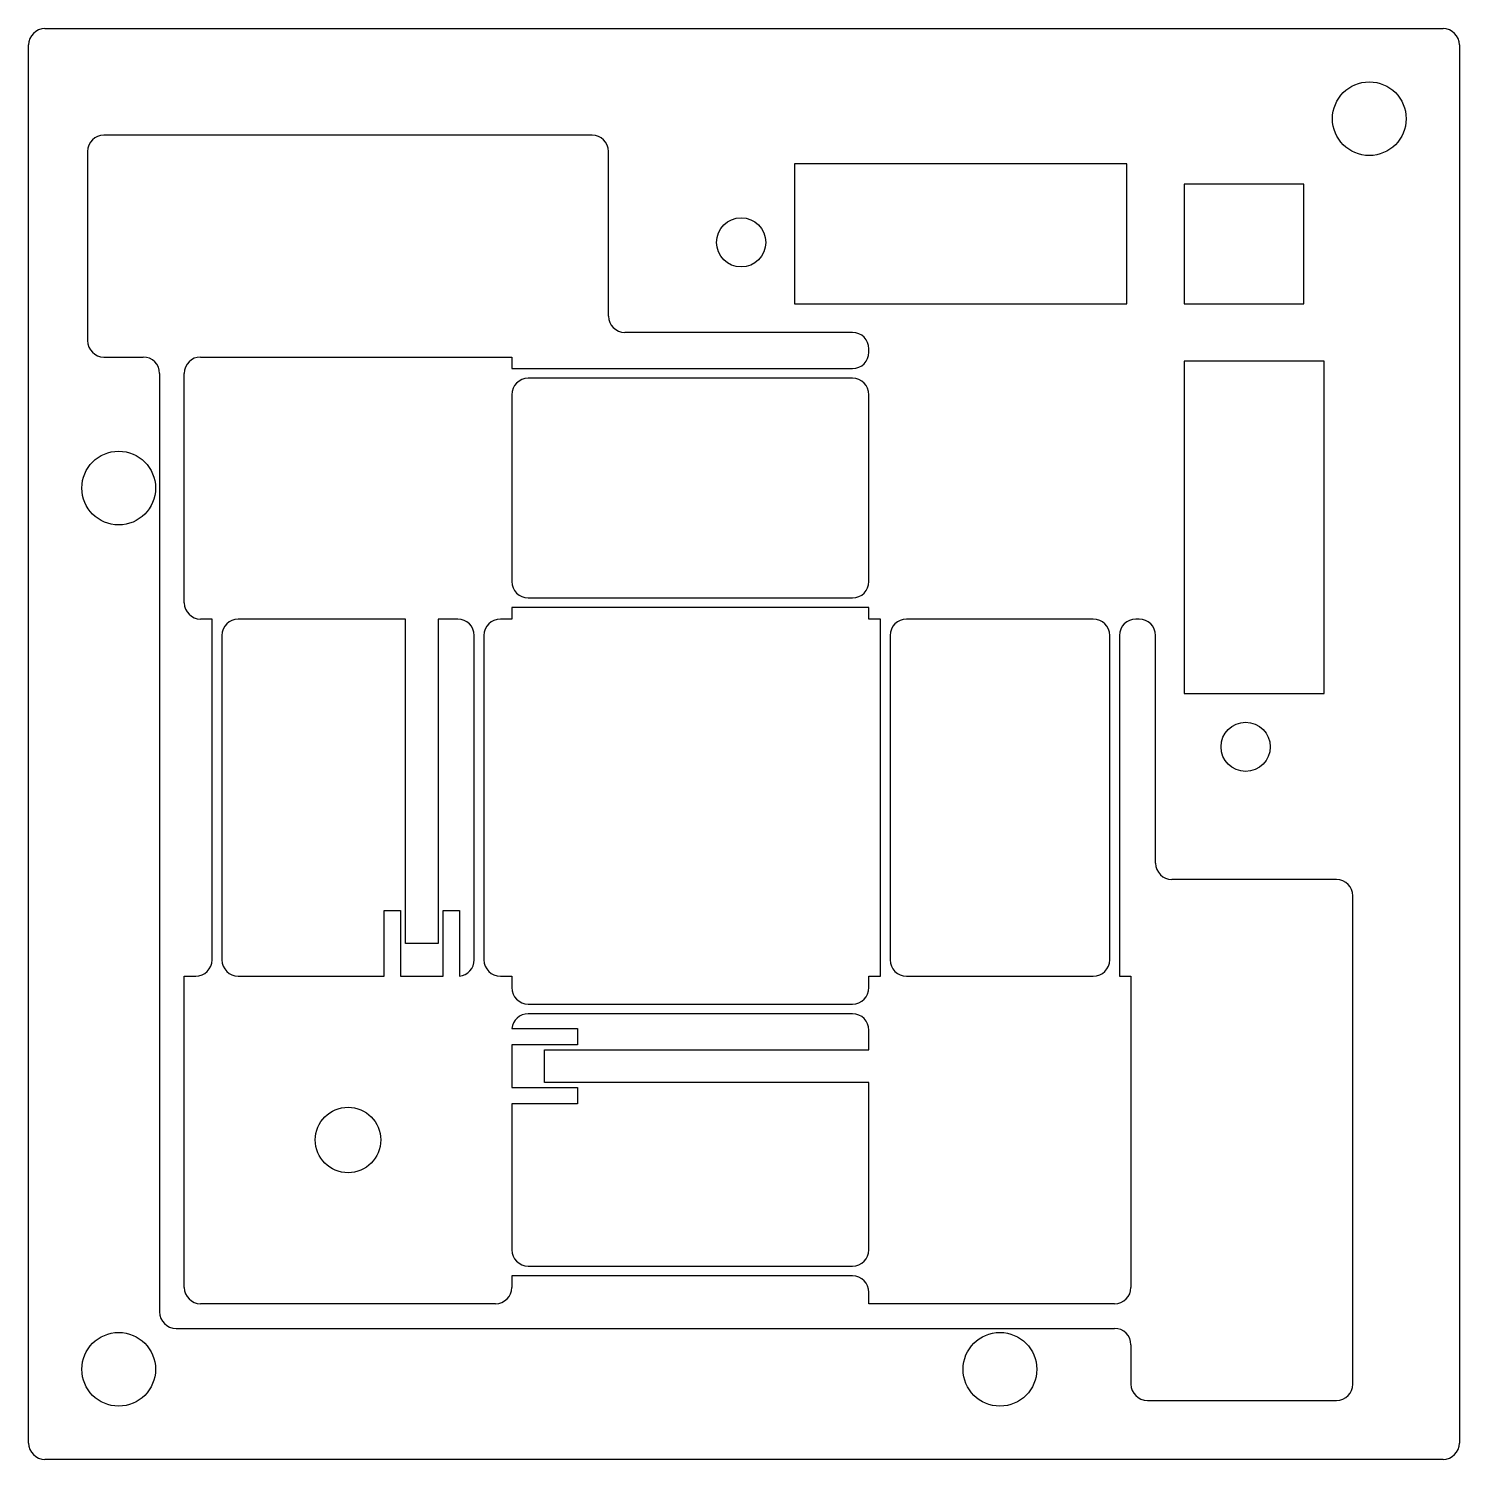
# Model space of a CAD drawing. Header units: millimetres. Extents: x -19.5 to 67.8, y -19.5 to 67.8.
import ezdxf

# ---------------------------------------------------------------- set-up
doc = ezdxf.new("R2010")
doc.units = ezdxf.units.MM

msp = doc.modelspace()

# ---------------------------------------------------------------- linework, layer by layer
for p, q in [((-18.5, 67.85), (66.85, 67.85)), ((-19.5, -18.5), (-19.5, 66.85)), ((67.85, 66.85), (67.85, -18.5)), ((14.9, 61.35), (-14.9, 61.35)), ((-15.9, 60.35), (-15.9, 48.8)), ((15.9, 50.3), (15.9, 60.35)), ((47.55, 59.6), (27.25, 59.6)), ((27.25, 59.6), (27.25, 51.05)), ((47.55, 51.05), (47.55, 59.6)), ((58.35, 58.35), (51.05, 58.35)), ((51.05, 58.35), (51.05, 51.05)), ((58.35, 51.05), (58.35, 58.35)), ((27.25, 51.05), (47.55, 51.05)), ((51.05, 51.05), (58.35, 51.05)), ((30.8, 49.3), (16.9, 49.3)), ((31.8, 48.1), (31.8, 48.3)), ((-14.9, 47.8), (-12.5, 47.8)), ((-9, 47.8), (10, 47.8)), ((10, 47.8), (10, 47.1)), ((59.6, 47.55), (51.05, 47.55)), ((51.05, 47.55), (51.05, 27.25)), ((59.6, 27.25), (59.6, 47.55)), ((-11.5, 46.8), (-11.5, -10.5)), ((-10, 32.8), (-10, 46.8)), ((10, 47.1), (30.8, 47.1)), ((30.8, 46.5), (11, 46.5)), ((10, 45.5), (10, 34.1)), ((31.8, 34.1), (31.8, 45.5)), ((31.8, 32.5), (10, 32.5)), ((10, 32.5), (10, 31.8)), ((11, 33.1), (30.8, 33.1)), ((31.8, 31.8), (31.8, 32.5)), ((-8.3, 31.8), (-9, 31.8)), ((-8.3, 11), (-8.3, 31.8)), ((3.5, 31.8), (-6.7, 31.8)), ((3.5, 12), (3.5, 31.8)), ((6.7, 31.8), (5.5, 31.8)), ((5.5, 31.8), (5.5, 12)), ((10, 31.8), (9.3, 31.8)), ((32.5, 31.8), (31.8, 31.8)), ((32.5, 10), (32.5, 31.8)), ((45.5, 31.8), (34.1, 31.8)), ((48.3, 31.8), (48.1, 31.8)), ((-7.7, 30.8), (-7.7, 11)), ((7.7, 11), (7.7, 30.8)), ((8.3, 30.8), (8.3, 11)), ((33.1, 30.8), (33.1, 11)), ((46.5, 11), (46.5, 30.8)), ((47.1, 30.8), (47.1, 10)), ((49.3, 16.9), (49.3, 30.8)), ((51.05, 27.25), (59.6, 27.25)), ((60.35, 15.9), (50.3, 15.9)), ((61.35, -14.9), (61.35, 14.9)), ((2.2, 10), (2.2, 14)), ((2.2, 14), (3.2, 14)), ((3.2, 14), (3.2, 10)), ((5.8, 10), (5.8, 14)), ((5.8, 14), (6.8, 14)), ((6.8, 14), (6.8, 10.005)), ((5.5, 12), (3.5, 12)), ((-10, -9), (-10, 10)), ((-10, 10), (-9.3, 10)), ((-6.7, 10), (2.2, 10)), ((3.2, 10), (5.8, 10)), ((9.3, 10), (10, 10)), ((10, 10), (10, 9.3)), ((31.8, 9.3), (31.8, 10)), ((31.8, 10), (32.5, 10)), ((34.1, 10), (45.5, 10)), ((47.1, 10), (47.8, 10)), ((47.8, 10), (47.8, -9)), ((11, 8.3), (30.8, 8.3)), ((30.8, 7.7), (11, 7.7)), ((10.005, 6.8), (14, 6.8)), ((14, 6.8), (14, 5.8)), ((31.8, 5.5), (31.8, 6.7)), ((14, 5.8), (10, 5.8)), ((10, 5.8), (10, 3.2)), ((12, 3.5), (12, 5.5)), ((12, 5.5), (31.8, 5.5)), ((31.8, 3.5), (12, 3.5)), ((31.8, -6.7), (31.8, 3.5)), ((10, 3.2), (14, 3.2)), ((14, 3.2), (14, 2.2)), ((14, 2.2), (10, 2.2)), ((10, 2.2), (10, -6.7)), ((11, -7.7), (30.8, -7.7)), ((30.8, -8.3), (10, -8.3)), ((10, -8.3), (10, -9)), ((31.8, -10), (31.8, -9.3)), ((9, -10), (-9, -10)), ((46.8, -10), (31.8, -10)), ((-10.5, -11.5), (46.8, -11.5)), ((47.8, -12.5), (47.8, -14.9)), ((48.8, -15.9), (60.35, -15.9)), ((66.85, -19.5), (-18.5, -19.5))]:
    msp.add_line(p, q)
for centre, radius in [((62.35, 62.35), 2.25), ((24, 54.8), 1.5), ((-14, 39.8), 2.25), ((54.8, 24), 1.5), ((0, 0), 2), ((-14, -14), 2.25), ((39.8, -14), 2.25)]:
    msp.add_circle(centre, radius)
for centre, start, end in [((-18.5, 66.85), 90, 180), ((66.85, 66.85), 0, 90), ((-14.9, 60.35), 90, 180), ((14.9, 60.35), 0, 90), ((16.9, 50.3), 180, 270), ((30.8, 48.3), 0, 90), ((-14.9, 48.8), 180, 270), ((30.8, 48.1), 270, 360), ((-12.5, 46.8), 0, 90), ((-9, 46.8), 90, 180), ((11, 45.5), 90, 180), ((30.8, 45.5), 0, 90), ((11, 34.1), 180, 270), ((30.8, 34.1), 270, 360), ((-9, 32.8), 180, 270), ((-6.7, 30.8), 90, 180), ((6.7, 30.8), 0, 90), ((9.3, 30.8), 90, 180), ((34.1, 30.8), 90, 180), ((45.5, 30.8), 0, 90), ((48.1, 30.8), 90, 180), ((48.3, 30.8), 0, 90), ((50.3, 16.9), 180, 270), ((60.35, 14.9), 0, 90), ((-9.3, 11), 270, 360), ((-6.7, 11), 180, 270), ((6.7, 11), 275.73917, 360), ((9.3, 11), 180, 270), ((34.1, 11), 180, 270), ((45.5, 11), 270, 360), ((11, 9.3), 180, 270), ((30.8, 9.3), 270, 360), ((11, 6.7), 90, 174.26083), ((30.8, 6.7), 0, 90), ((11, -6.7), 180, 270), ((30.8, -6.7), 270, 360), ((30.8, -9.3), 0, 90), ((-9, -9), 180, 270), ((9, -9), 270, 360), ((46.8, -9), 270, 360), ((-10.5, -10.5), 180, 270), ((46.8, -12.5), 0, 90), ((48.8, -14.9), 180, 270), ((60.35, -14.9), 270, 360), ((-18.5, -18.5), 180, 270), ((66.85, -18.5), 270, 360)]:
    msp.add_arc(centre, 1, start, end)

doc.saveas('drawing.dxf')
